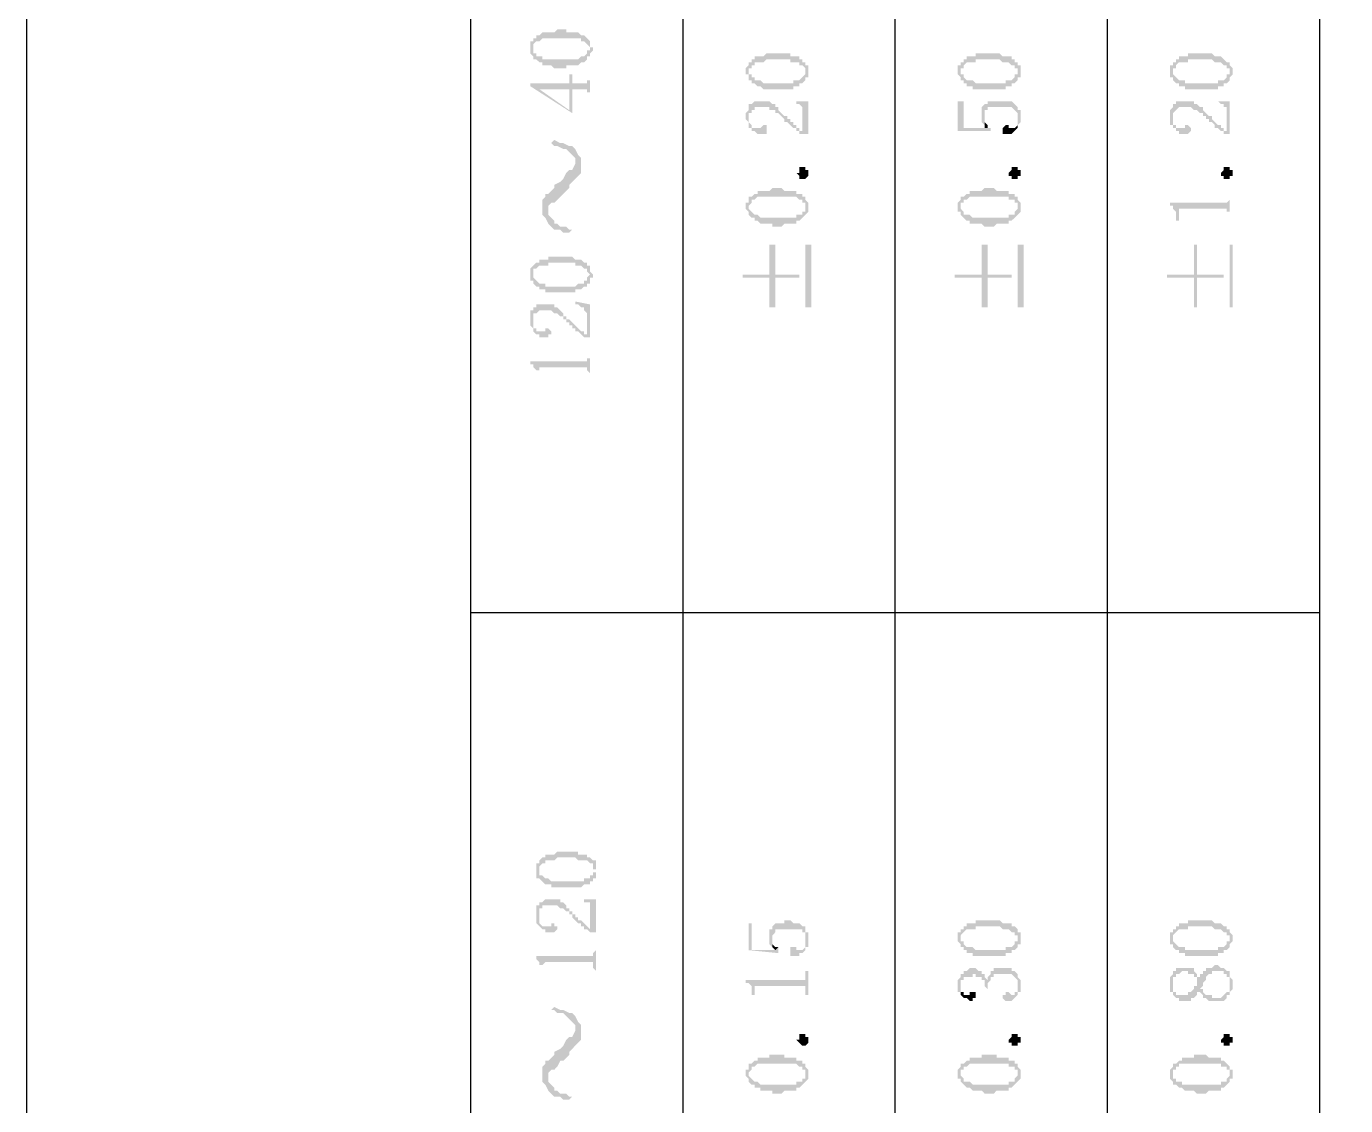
# Model space of a CAD drawing. Header units: millimetres. Extents: x 7018 to 13530, y 4187 to 5692.
# Drawn here: x 8411.44 to 8431.36, y 5036.59 to 5052.88 of the extents above; entities that cross this region are included whole.
import ezdxf

# ---------------------------------------------------------------- set-up
doc = ezdxf.new("R2010")
doc.units = ezdxf.units.MM

msp = doc.modelspace()

# ---------------------------------------------------------------- hatches: boundary and pattern name
at = {"transparency": 33554559}
for points in [[(8419.048, 5052.563), (8419.048, 5052.518), (8419.048, 5052.472), (8419.048, 5052.472), (8419.093, 5052.427), (8419.093, 5052.563), (8419.093, 5052.608), (8419.093, 5052.608), (8419.138, 5052.653), (8419.184, 5052.653), (8419.229, 5052.698), (8419.815, 5052.698), (8419.815, 5052.653), (8419.86, 5052.653), (8419.906, 5052.608), (8419.906, 5052.608), (8419.951, 5052.563), (8419.951, 5052.653), (8419.906, 5052.698), (8419.906, 5052.698), (8419.86, 5052.743), (8419.815, 5052.743), (8419.77, 5052.788), (8419.59, 5052.788), (8419.59, 5052.833), (8419.454, 5052.833), (8419.409, 5052.788), (8419.229, 5052.788), (8419.184, 5052.743), (8419.138, 5052.743), (8419.138, 5052.698), (8419.093, 5052.698), (8419.093, 5052.653), (8419.048, 5052.653), (8419.048, 5052.608)], [(8419.093, 5052.427), (8419.093, 5052.382), (8419.138, 5052.382), (8419.184, 5052.337), (8419.229, 5052.337), (8419.229, 5052.292), (8419.364, 5052.292), (8419.409, 5052.247), (8419.59, 5052.247), (8419.59, 5052.292), (8419.77, 5052.292), (8419.815, 5052.337), (8419.86, 5052.337), (8419.906, 5052.382), (8419.906, 5052.427), (8419.951, 5052.427), (8419.951, 5052.472), (8419.951, 5052.472), (8419.996, 5052.518), (8419.996, 5052.563), (8419.951, 5052.563), (8419.951, 5052.608), (8419.951, 5052.653), (8419.951, 5052.518), (8419.906, 5052.518), (8419.906, 5052.472), (8419.906, 5052.472), (8419.86, 5052.427), (8419.815, 5052.427), (8419.77, 5052.382), (8419.229, 5052.382), (8419.229, 5052.427), (8419.138, 5052.427), (8419.138, 5052.472), (8419.093, 5052.472), (8419.093, 5052.518), (8419.093, 5052.563)], [(8422.298, 5052.202), (8422.298, 5052.156), (8422.343, 5052.156), (8422.343, 5052.111), (8422.343, 5052.066), (8422.343, 5052.202), (8422.343, 5052.247), (8422.388, 5052.247), (8422.388, 5052.292), (8422.433, 5052.292), (8422.433, 5052.337), (8422.568, 5052.337), (8422.614, 5052.382), (8422.975, 5052.382), (8422.975, 5052.337), (8423.11, 5052.337), (8423.11, 5052.292), (8423.155, 5052.292), (8423.2, 5052.247), (8423.2, 5052.202), (8423.2, 5052.337), (8423.155, 5052.337), (8423.155, 5052.382), (8423.11, 5052.382), (8423.11, 5052.427), (8422.975, 5052.427), (8422.975, 5052.472), (8422.614, 5052.472), (8422.568, 5052.427), (8422.433, 5052.427), (8422.433, 5052.382), (8422.388, 5052.382), (8422.388, 5052.337), (8422.343, 5052.337), (8422.343, 5052.292), (8422.343, 5052.292), (8422.298, 5052.247)], [(8425.502, 5052.202), (8425.502, 5052.156), (8425.502, 5052.156), (8425.547, 5052.111), (8425.547, 5052.066), (8425.547, 5052.202), (8425.547, 5052.247), (8425.592, 5052.247), (8425.592, 5052.292), (8425.592, 5052.292), (8425.637, 5052.337), (8425.773, 5052.337), (8425.773, 5052.382), (8426.134, 5052.382), (8426.179, 5052.337), (8426.269, 5052.337), (8426.314, 5052.292), (8426.36, 5052.292), (8426.36, 5052.247), (8426.405, 5052.247), (8426.405, 5052.202), (8426.405, 5052.337), (8426.36, 5052.337), (8426.36, 5052.382), (8426.314, 5052.382), (8426.314, 5052.427), (8426.179, 5052.427), (8426.134, 5052.472), (8425.773, 5052.472), (8425.773, 5052.427), (8425.637, 5052.427), (8425.637, 5052.382), (8425.592, 5052.382), (8425.592, 5052.337), (8425.547, 5052.337), (8425.547, 5052.292), (8425.502, 5052.292)], [(8428.706, 5052.202), (8428.706, 5052.156), (8428.706, 5052.111), (8428.752, 5052.111), (8428.752, 5052.066), (8428.752, 5052.202), (8428.752, 5052.247), (8428.797, 5052.247), (8428.797, 5052.292), (8428.797, 5052.292), (8428.842, 5052.337), (8428.977, 5052.337), (8428.977, 5052.382), (8429.338, 5052.382), (8429.383, 5052.337), (8429.474, 5052.337), (8429.519, 5052.292), (8429.564, 5052.292), (8429.564, 5052.247), (8429.609, 5052.247), (8429.609, 5052.202), (8429.609, 5052.337), (8429.564, 5052.337), (8429.519, 5052.382), (8429.519, 5052.382), (8429.474, 5052.427), (8429.383, 5052.427), (8429.338, 5052.472), (8428.977, 5052.472), (8428.977, 5052.427), (8428.842, 5052.427), (8428.842, 5052.382), (8428.797, 5052.382), (8428.797, 5052.337), (8428.752, 5052.337), (8428.752, 5052.292), (8428.706, 5052.292)], [(8422.343, 5052.066), (8422.388, 5052.066), (8422.388, 5052.021), (8422.433, 5052.021), (8422.478, 5051.976), (8422.523, 5051.976), (8422.568, 5051.931), (8423.02, 5051.931), (8423.02, 5051.976), (8423.11, 5051.976), (8423.11, 5052.021), (8423.155, 5052.021), (8423.2, 5052.066), (8423.2, 5052.111), (8423.245, 5052.111), (8423.245, 5052.156), (8423.245, 5052.202), (8423.245, 5052.247), (8423.245, 5052.292), (8423.2, 5052.292), (8423.2, 5052.337), (8423.2, 5052.156), (8423.2, 5052.156), (8423.155, 5052.111), (8423.155, 5052.111), (8423.11, 5052.066), (8423.02, 5052.066), (8423.02, 5052.021), (8422.568, 5052.021), (8422.523, 5052.066), (8422.433, 5052.066), (8422.433, 5052.111), (8422.388, 5052.111), (8422.388, 5052.156), (8422.343, 5052.156), (8422.343, 5052.202)], [(8425.547, 5052.066), (8425.592, 5052.066), (8425.592, 5052.021), (8425.637, 5052.021), (8425.637, 5051.976), (8425.728, 5051.976), (8425.728, 5051.931), (8426.224, 5051.931), (8426.224, 5051.976), (8426.314, 5051.976), (8426.314, 5052.021), (8426.36, 5052.021), (8426.405, 5052.066), (8426.405, 5052.111), (8426.45, 5052.111), (8426.45, 5052.156), (8426.45, 5052.202), (8426.45, 5052.247), (8426.45, 5052.292), (8426.405, 5052.292), (8426.405, 5052.337), (8426.405, 5052.156), (8426.36, 5052.156), (8426.36, 5052.111), (8426.36, 5052.111), (8426.314, 5052.066), (8426.224, 5052.066), (8426.224, 5052.021), (8425.773, 5052.021), (8425.728, 5052.066), (8425.637, 5052.066), (8425.592, 5052.111), (8425.592, 5052.156), (8425.547, 5052.156), (8425.547, 5052.202)], [(8428.752, 5052.066), (8428.752, 5052.066), (8428.797, 5052.021), (8428.842, 5052.021), (8428.842, 5051.976), (8428.932, 5051.976), (8428.932, 5051.931), (8429.429, 5051.931), (8429.429, 5051.976), (8429.519, 5051.976), (8429.519, 5052.021), (8429.564, 5052.021), (8429.609, 5052.066), (8429.609, 5052.111), (8429.609, 5052.111), (8429.654, 5052.156), (8429.654, 5052.202), (8429.654, 5052.247), (8429.654, 5052.247), (8429.609, 5052.292), (8429.609, 5052.337), (8429.609, 5052.156), (8429.564, 5052.156), (8429.564, 5052.111), (8429.564, 5052.111), (8429.519, 5052.066), (8429.429, 5052.066), (8429.429, 5052.021), (8428.932, 5052.021), (8428.932, 5052.066), (8428.842, 5052.066), (8428.797, 5052.111), (8428.797, 5052.111), (8428.752, 5052.156), (8428.752, 5052.202)], [(8419.048, 5052.021), (8419.048, 5051.976), (8419.68, 5051.57), (8419.68, 5051.931), (8419.906, 5051.931), (8419.906, 5051.886), (8419.951, 5051.886), (8419.951, 5051.795), (8419.951, 5052.156), (8419.951, 5052.066), (8419.906, 5052.066), (8419.906, 5052.021), (8419.68, 5052.021), (8419.68, 5052.156), (8419.635, 5052.156), (8419.635, 5051.615), (8419.184, 5051.931), (8419.184, 5051.931)], [(8419.048, 5052.021), (8419.184, 5051.931), (8419.635, 5051.931), (8419.635, 5051.615), (8419.635, 5052.021)], [(8422.298, 5051.525), (8422.298, 5051.48), (8422.298, 5051.48), (8422.343, 5051.434), (8422.343, 5051.389), (8422.343, 5051.525), (8422.343, 5051.57), (8422.388, 5051.57), (8422.388, 5051.615), (8422.433, 5051.615), (8422.433, 5051.66), (8422.659, 5051.66), (8422.659, 5051.615), (8422.749, 5051.615), (8422.749, 5051.57), (8422.794, 5051.57), (8422.839, 5051.525), (8422.839, 5051.525), (8422.884, 5051.48), (8422.884, 5051.434), (8422.929, 5051.434), (8422.975, 5051.389), (8422.975, 5051.389), (8423.02, 5051.344), (8423.065, 5051.344), (8423.065, 5051.299), (8423.11, 5051.299), (8423.11, 5051.254), (8423.155, 5051.254), (8423.155, 5051.299), (8423.11, 5051.299), (8423.11, 5051.344), (8423.065, 5051.344), (8423.065, 5051.389), (8423.02, 5051.389), (8423.02, 5051.434), (8422.975, 5051.434), (8422.975, 5051.48), (8422.929, 5051.48), (8422.929, 5051.525), (8422.884, 5051.525), (8422.839, 5051.57), (8422.839, 5051.57), (8422.794, 5051.615), (8422.794, 5051.66), (8422.749, 5051.66), (8422.749, 5051.705), (8422.704, 5051.705), (8422.659, 5051.75), (8422.433, 5051.75), (8422.388, 5051.705), (8422.343, 5051.705), (8422.343, 5051.66), (8422.343, 5051.615), (8422.343, 5051.615), (8422.298, 5051.57)], [(8423.02, 5051.75), (8423.065, 5051.75), (8423.065, 5051.705), (8423.11, 5051.705), (8423.155, 5051.66), (8423.155, 5051.254), (8423.245, 5051.254), (8423.245, 5051.75)], [(8425.502, 5051.75), (8425.502, 5051.299), (8425.998, 5051.299), (8425.998, 5051.344), (8425.592, 5051.344), (8425.592, 5051.75)], [(8425.863, 5051.525), (8425.863, 5051.48), (8425.863, 5051.434), (8425.863, 5051.434), (8425.908, 5051.389), (8425.908, 5051.525), (8425.908, 5051.57), (8425.908, 5051.615), (8425.953, 5051.615), (8425.953, 5051.66), (8426.314, 5051.66), (8426.36, 5051.615), (8426.36, 5051.615), (8426.405, 5051.57), (8426.405, 5051.389), (8426.405, 5051.389), (8426.45, 5051.434), (8426.45, 5051.48), (8426.45, 5051.57), (8426.45, 5051.615), (8426.405, 5051.615), (8426.405, 5051.66), (8426.405, 5051.66), (8426.36, 5051.705), (8426.36, 5051.705), (8426.314, 5051.75), (8425.953, 5051.75), (8425.953, 5051.705), (8425.908, 5051.705), (8425.863, 5051.66), (8425.863, 5051.615), (8425.863, 5051.57)], [(8428.706, 5051.525), (8428.706, 5051.48), (8428.706, 5051.389), (8428.752, 5051.389), (8428.752, 5051.525), (8428.752, 5051.57), (8428.752, 5051.57), (8428.797, 5051.615), (8428.797, 5051.615), (8428.842, 5051.66), (8429.022, 5051.66), (8429.067, 5051.615), (8429.113, 5051.615), (8429.158, 5051.57), (8429.203, 5051.57), (8429.203, 5051.525), (8429.248, 5051.525), (8429.248, 5051.48), (8429.293, 5051.48), (8429.293, 5051.434), (8429.338, 5051.434), (8429.383, 5051.389), (8429.383, 5051.344), (8429.429, 5051.344), (8429.474, 5051.299), (8429.519, 5051.299), (8429.519, 5051.254), (8429.564, 5051.254), (8429.564, 5051.299), (8429.519, 5051.299), (8429.519, 5051.344), (8429.474, 5051.344), (8429.474, 5051.389), (8429.429, 5051.389), (8429.383, 5051.434), (8429.383, 5051.434), (8429.338, 5051.48), (8429.338, 5051.525), (8429.293, 5051.525), (8429.248, 5051.57), (8429.248, 5051.57), (8429.203, 5051.615), (8429.203, 5051.66), (8429.158, 5051.66), (8429.113, 5051.705), (8429.067, 5051.705), (8429.067, 5051.75), (8428.797, 5051.75), (8428.797, 5051.705), (8428.752, 5051.705), (8428.752, 5051.66), (8428.752, 5051.66), (8428.706, 5051.615)], [(8429.383, 5051.75), (8429.429, 5051.75), (8429.474, 5051.705), (8429.519, 5051.705), (8429.519, 5051.66), (8429.564, 5051.66), (8429.564, 5051.254), (8429.609, 5051.254), (8429.609, 5051.75)], [(8422.343, 5051.389), (8422.343, 5051.344), (8422.388, 5051.344), (8422.388, 5051.299), (8422.433, 5051.299), (8422.478, 5051.254), (8422.614, 5051.254), (8422.614, 5051.344), (8422.614, 5051.389), (8422.568, 5051.389), (8422.523, 5051.344), (8422.388, 5051.344), (8422.388, 5051.389), (8422.388, 5051.389), (8422.343, 5051.434), (8422.343, 5051.48), (8422.343, 5051.48)], [(8425.908, 5051.389), (8425.908, 5051.344), (8425.953, 5051.344), (8425.953, 5051.389), (8425.953, 5051.389), (8425.908, 5051.434), (8425.908, 5051.48), (8425.908, 5051.525)], [(8426.179, 5051.299), (8426.179, 5051.254), (8426.314, 5051.254), (8426.36, 5051.299), (8426.36, 5051.299), (8426.405, 5051.344), (8426.405, 5051.48), (8426.405, 5051.434), (8426.405, 5051.389), (8426.405, 5051.389), (8426.36, 5051.344), (8426.269, 5051.344), (8426.269, 5051.389), (8426.224, 5051.389), (8426.179, 5051.344), (8426.179, 5051.344)], [(8428.752, 5051.389), (8428.752, 5051.344), (8428.797, 5051.344), (8428.797, 5051.299), (8428.842, 5051.299), (8428.842, 5051.254), (8428.977, 5051.254), (8429.022, 5051.299), (8429.022, 5051.344), (8429.022, 5051.344), (8428.977, 5051.389), (8428.932, 5051.389), (8428.932, 5051.344), (8428.797, 5051.344), (8428.797, 5051.389), (8428.752, 5051.389), (8428.752, 5051.434), (8428.752, 5051.48), (8428.752, 5051.48)], [(8419.364, 5051.118), (8419.409, 5051.073), (8419.454, 5051.073), (8419.545, 5051.028), (8419.59, 5051.028), (8419.635, 5050.983), (8419.635, 5050.983), (8419.68, 5050.938), (8419.725, 5050.893), (8419.725, 5050.577), (8419.725, 5050.577), (8419.77, 5050.622), (8419.815, 5050.667), (8419.815, 5050.893), (8419.77, 5050.938), (8419.725, 5051.028), (8419.725, 5051.028), (8419.68, 5051.073), (8419.635, 5051.073), (8419.545, 5051.118), (8419.499, 5051.118), (8419.409, 5051.164)], [(8419.229, 5050.126), (8419.229, 5050.035), (8419.274, 5049.99), (8419.319, 5049.9), (8419.319, 5050.08), (8419.319, 5050.171), (8419.364, 5050.216), (8419.409, 5050.216), (8419.454, 5050.261), (8419.499, 5050.306), (8419.545, 5050.351), (8419.59, 5050.396), (8419.635, 5050.441), (8419.635, 5050.487), (8419.68, 5050.532), (8419.725, 5050.577), (8419.725, 5050.848), (8419.725, 5050.803), (8419.68, 5050.712), (8419.635, 5050.712), (8419.59, 5050.667), (8419.545, 5050.577), (8419.545, 5050.577), (8419.499, 5050.532), (8419.409, 5050.487), (8419.409, 5050.441), (8419.364, 5050.396), (8419.319, 5050.351), (8419.274, 5050.351), (8419.274, 5050.306), (8419.229, 5050.261), (8419.229, 5050.171)], [(8423.245, 5050.667), (8423.245, 5050.622), (8423.245, 5050.622), (8423.2, 5050.577), (8423.11, 5050.577), (8423.11, 5050.622), (8423.11, 5050.622), (8423.065, 5050.667), (8423.11, 5050.667), (8423.11, 5050.712), (8423.11, 5050.757), (8423.2, 5050.757), (8423.2, 5050.712), (8423.245, 5050.712), (8423.245, 5050.667)], [(8426.45, 5050.667), (8426.45, 5050.622), (8426.405, 5050.622), (8426.405, 5050.577), (8426.314, 5050.577), (8426.314, 5050.622), (8426.269, 5050.622), (8426.269, 5050.667), (8426.269, 5050.667), (8426.314, 5050.712), (8426.314, 5050.757), (8426.405, 5050.757), (8426.405, 5050.712), (8426.45, 5050.712), (8426.45, 5050.667)], [(8429.654, 5050.667), (8429.654, 5050.622), (8429.609, 5050.622), (8429.609, 5050.577), (8429.519, 5050.577), (8429.519, 5050.622), (8429.474, 5050.622), (8429.474, 5050.667), (8429.474, 5050.667), (8429.519, 5050.712), (8429.519, 5050.757), (8429.609, 5050.757), (8429.609, 5050.712), (8429.654, 5050.712), (8429.654, 5050.667)], [(8422.298, 5050.171), (8422.298, 5050.126), (8422.298, 5050.126), (8422.343, 5050.08), (8422.343, 5050.035), (8422.343, 5050.171), (8422.343, 5050.171), (8422.388, 5050.216), (8422.388, 5050.261), (8422.433, 5050.261), (8422.478, 5050.306), (8423.065, 5050.306), (8423.11, 5050.261), (8423.155, 5050.261), (8423.155, 5050.216), (8423.2, 5050.216), (8423.2, 5050.171), (8423.2, 5050.306), (8423.155, 5050.306), (8423.155, 5050.351), (8423.065, 5050.351), (8423.065, 5050.396), (8422.884, 5050.396), (8422.839, 5050.441), (8422.704, 5050.441), (8422.659, 5050.396), (8422.478, 5050.396), (8422.478, 5050.351), (8422.433, 5050.351), (8422.388, 5050.306), (8422.343, 5050.306), (8422.343, 5050.261), (8422.343, 5050.216), (8422.298, 5050.216)], [(8425.502, 5050.171), (8425.502, 5050.126), (8425.502, 5050.08), (8425.547, 5050.08), (8425.547, 5050.035), (8425.547, 5050.171), (8425.547, 5050.216), (8425.592, 5050.216), (8425.592, 5050.261), (8425.637, 5050.261), (8425.683, 5050.306), (8426.269, 5050.306), (8426.269, 5050.261), (8426.36, 5050.261), (8426.36, 5050.216), (8426.405, 5050.216), (8426.405, 5050.171), (8426.405, 5050.306), (8426.36, 5050.306), (8426.36, 5050.351), (8426.269, 5050.351), (8426.269, 5050.396), (8426.089, 5050.396), (8426.044, 5050.441), (8425.908, 5050.441), (8425.863, 5050.396), (8425.683, 5050.396), (8425.683, 5050.351), (8425.637, 5050.351), (8425.592, 5050.306), (8425.547, 5050.306), (8425.547, 5050.261), (8425.547, 5050.261), (8425.502, 5050.216)], [(8422.343, 5050.035), (8422.388, 5049.99), (8422.433, 5049.99), (8422.433, 5049.945), (8422.478, 5049.945), (8422.523, 5049.9), (8422.704, 5049.9), (8422.704, 5049.855), (8422.839, 5049.855), (8422.884, 5049.9), (8423.065, 5049.9), (8423.065, 5049.945), (8423.11, 5049.945), (8423.155, 5049.99), (8423.155, 5049.99), (8423.2, 5050.035), (8423.2, 5050.035), (8423.245, 5050.08), (8423.245, 5050.171), (8423.245, 5050.216), (8423.245, 5050.216), (8423.2, 5050.261), (8423.2, 5050.126), (8423.2, 5050.08), (8423.155, 5050.08), (8423.155, 5050.035), (8423.065, 5050.035), (8423.065, 5049.99), (8422.523, 5049.99), (8422.478, 5050.035), (8422.433, 5050.035), (8422.388, 5050.08), (8422.388, 5050.08), (8422.343, 5050.126), (8422.343, 5050.171)], [(8425.547, 5050.035), (8425.592, 5049.99), (8425.592, 5049.99), (8425.637, 5049.945), (8425.683, 5049.945), (8425.683, 5049.9), (8425.863, 5049.9), (8425.908, 5049.855), (8426.044, 5049.855), (8426.089, 5049.9), (8426.269, 5049.9), (8426.269, 5049.945), (8426.314, 5049.945), (8426.36, 5049.99), (8426.36, 5049.99), (8426.405, 5050.035), (8426.405, 5050.035), (8426.45, 5050.08), (8426.45, 5050.171), (8426.45, 5050.216), (8426.45, 5050.216), (8426.405, 5050.261), (8426.405, 5050.126), (8426.405, 5050.126), (8426.36, 5050.08), (8426.36, 5050.035), (8426.269, 5050.035), (8426.269, 5049.99), (8425.728, 5049.99), (8425.683, 5050.035), (8425.592, 5050.035), (8425.592, 5050.08), (8425.592, 5050.08), (8425.547, 5050.126), (8425.547, 5050.171)], [(8428.706, 5050.216), (8428.706, 5050.171), (8428.752, 5050.171), (8428.752, 5050.126), (8428.752, 5050.126), (8428.797, 5050.08), (8428.797, 5049.945), (8428.842, 5049.945), (8428.842, 5050.08), (8428.842, 5050.126), (8429.564, 5050.126), (8429.564, 5050.08), (8429.609, 5050.08), (8429.609, 5049.945), (8429.609, 5050.351), (8429.609, 5050.261), (8429.609, 5050.261), (8429.564, 5050.216), (8429.519, 5050.216)], [(8419.319, 5049.9), (8419.319, 5049.9), (8419.364, 5049.855), (8419.409, 5049.81), (8419.499, 5049.81), (8419.545, 5049.764), (8419.635, 5049.764), (8419.68, 5049.81), (8419.635, 5049.81), (8419.59, 5049.855), (8419.499, 5049.855), (8419.454, 5049.9), (8419.409, 5049.9), (8419.409, 5049.945), (8419.364, 5049.99), (8419.319, 5050.035), (8419.319, 5050.08)], [(8422.252, 5049.133), (8422.252, 5049.088), (8422.659, 5049.088), (8422.659, 5048.636), (8422.749, 5048.636), (8422.749, 5049.088), (8423.11, 5049.088), (8423.11, 5049.133), (8422.749, 5049.133), (8422.749, 5049.584), (8422.659, 5049.584), (8422.659, 5049.133)], [(8423.291, 5048.636), (8423.291, 5049.584), (8423.2, 5049.584), (8423.2, 5048.636)], [(8425.457, 5049.133), (8425.457, 5049.088), (8425.863, 5049.088), (8425.863, 5048.636), (8425.953, 5048.636), (8425.953, 5049.088), (8426.314, 5049.088), (8426.314, 5049.133), (8425.953, 5049.133), (8425.953, 5049.584), (8425.863, 5049.584), (8425.863, 5049.133)], [(8426.495, 5048.636), (8426.495, 5049.584), (8426.405, 5049.584), (8426.405, 5048.636)], [(8428.661, 5049.133), (8428.661, 5049.088), (8429.067, 5049.088), (8429.067, 5048.636), (8429.113, 5048.636), (8429.113, 5049.088), (8429.519, 5049.088), (8429.519, 5049.133), (8429.113, 5049.133), (8429.113, 5049.584), (8429.067, 5049.584), (8429.067, 5049.133)], [(8429.654, 5048.636), (8429.654, 5049.584), (8429.609, 5049.584), (8429.609, 5048.636)], [(8419.048, 5049.133), (8419.048, 5049.088), (8419.048, 5049.042), (8419.093, 5049.042), (8419.093, 5048.997), (8419.093, 5049.133), (8419.093, 5049.178), (8419.093, 5049.223), (8419.138, 5049.223), (8419.184, 5049.268), (8419.319, 5049.268), (8419.319, 5049.313), (8419.725, 5049.313), (8419.725, 5049.268), (8419.815, 5049.268), (8419.86, 5049.223), (8419.906, 5049.223), (8419.906, 5049.178), (8419.906, 5049.178), (8419.951, 5049.133), (8419.951, 5049.268), (8419.906, 5049.268), (8419.906, 5049.313), (8419.86, 5049.313), (8419.815, 5049.358), (8419.725, 5049.358), (8419.68, 5049.403), (8419.319, 5049.403), (8419.319, 5049.358), (8419.184, 5049.358), (8419.184, 5049.313), (8419.138, 5049.313), (8419.093, 5049.268), (8419.093, 5049.268), (8419.048, 5049.223), (8419.048, 5049.178), (8419.048, 5049.178)], [(8419.093, 5048.997), (8419.093, 5048.997), (8419.138, 5048.952), (8419.184, 5048.952), (8419.184, 5048.907), (8419.274, 5048.907), (8419.274, 5048.862), (8419.725, 5048.862), (8419.725, 5048.907), (8419.815, 5048.907), (8419.86, 5048.952), (8419.906, 5048.952), (8419.906, 5048.997), (8419.951, 5048.997), (8419.951, 5049.042), (8419.951, 5049.088), (8419.996, 5049.088), (8419.996, 5049.133), (8419.996, 5049.133), (8419.951, 5049.178), (8419.951, 5049.223), (8419.951, 5049.268), (8419.951, 5049.133), (8419.951, 5049.133), (8419.906, 5049.088), (8419.906, 5049.042), (8419.86, 5049.042), (8419.86, 5048.997), (8419.77, 5048.997), (8419.725, 5048.952), (8419.274, 5048.952), (8419.274, 5048.997), (8419.184, 5048.997), (8419.138, 5049.042), (8419.138, 5049.042), (8419.093, 5049.088), (8419.093, 5049.133)], [(8419.048, 5048.456), (8419.048, 5048.411), (8419.048, 5048.365), (8419.048, 5048.365), (8419.093, 5048.32), (8419.093, 5048.456), (8419.093, 5048.501), (8419.093, 5048.546), (8419.138, 5048.546), (8419.184, 5048.591), (8419.364, 5048.591), (8419.409, 5048.546), (8419.454, 5048.546), (8419.499, 5048.501), (8419.545, 5048.501), (8419.545, 5048.456), (8419.59, 5048.456), (8419.59, 5048.411), (8419.635, 5048.411), (8419.635, 5048.365), (8419.68, 5048.365), (8419.68, 5048.32), (8419.725, 5048.32), (8419.725, 5048.275), (8419.77, 5048.275), (8419.815, 5048.23), (8419.815, 5048.23), (8419.86, 5048.185), (8419.906, 5048.185), (8419.906, 5048.23), (8419.86, 5048.23), (8419.86, 5048.275), (8419.815, 5048.275), (8419.77, 5048.32), (8419.77, 5048.32), (8419.725, 5048.365), (8419.725, 5048.365), (8419.68, 5048.411), (8419.68, 5048.411), (8419.635, 5048.456), (8419.59, 5048.456), (8419.59, 5048.501), (8419.545, 5048.501), (8419.545, 5048.546), (8419.499, 5048.591), (8419.499, 5048.591), (8419.454, 5048.636), (8419.409, 5048.636), (8419.409, 5048.681), (8419.138, 5048.681), (8419.138, 5048.636), (8419.093, 5048.636), (8419.093, 5048.591), (8419.048, 5048.591), (8419.048, 5048.546)], [(8419.725, 5048.726), (8419.725, 5048.681), (8419.77, 5048.681), (8419.815, 5048.636), (8419.86, 5048.636), (8419.86, 5048.591), (8419.86, 5048.591), (8419.906, 5048.546), (8419.906, 5048.185), (8419.951, 5048.185), (8419.951, 5048.681)], [(8419.093, 5048.32), (8419.093, 5048.275), (8419.093, 5048.275), (8419.138, 5048.23), (8419.184, 5048.23), (8419.184, 5048.185), (8419.319, 5048.185), (8419.319, 5048.23), (8419.364, 5048.23), (8419.364, 5048.275), (8419.364, 5048.275), (8419.319, 5048.32), (8419.274, 5048.32), (8419.274, 5048.275), (8419.138, 5048.275), (8419.138, 5048.32), (8419.093, 5048.32), (8419.093, 5048.365), (8419.093, 5048.411), (8419.093, 5048.411)], [(8419.048, 5047.824), (8419.048, 5047.779), (8419.093, 5047.779), (8419.093, 5047.734), (8419.093, 5047.734), (8419.138, 5047.688), (8419.138, 5047.643), (8419.138, 5047.598), (8419.138, 5047.688), (8419.184, 5047.688), (8419.184, 5047.734), (8419.906, 5047.734), (8419.906, 5047.688), (8419.906, 5047.688), (8419.951, 5047.643), (8419.951, 5047.598), (8419.951, 5047.959), (8419.951, 5047.869), (8419.906, 5047.869), (8419.906, 5047.824), (8419.86, 5047.824)], [(8419.138, 5040.151), (8419.138, 5040.061), (8419.138, 5040.016), (8419.184, 5040.016), (8419.184, 5040.151), (8419.184, 5040.196), (8419.184, 5040.196), (8419.229, 5040.242), (8419.274, 5040.242), (8419.274, 5040.287), (8419.409, 5040.287), (8419.454, 5040.332), (8419.725, 5040.332), (8419.77, 5040.287), (8419.906, 5040.287), (8419.951, 5040.242), (8419.996, 5040.242), (8419.996, 5040.196), (8419.996, 5040.151), (8420.041, 5040.151), (8420.041, 5040.287), (8419.996, 5040.287), (8419.951, 5040.332), (8419.906, 5040.332), (8419.906, 5040.377), (8419.77, 5040.377), (8419.77, 5040.422), (8419.454, 5040.422), (8419.409, 5040.377), (8419.274, 5040.377), (8419.274, 5040.332), (8419.229, 5040.332), (8419.184, 5040.287), (8419.184, 5040.242), (8419.138, 5040.242), (8419.138, 5040.196)], [(8419.184, 5040.016), (8419.184, 5040.016), (8419.229, 5039.971), (8419.229, 5039.971), (8419.274, 5039.926), (8419.364, 5039.926), (8419.364, 5039.881), (8419.815, 5039.881), (8419.86, 5039.926), (8419.951, 5039.926), (8419.951, 5039.971), (8419.996, 5039.971), (8419.996, 5040.016), (8420.041, 5040.016), (8420.041, 5040.061), (8420.041, 5040.106), (8420.041, 5040.151), (8420.041, 5040.196), (8420.041, 5040.242), (8420.041, 5040.287), (8420.041, 5040.106), (8419.996, 5040.106), (8419.996, 5040.061), (8419.951, 5040.061), (8419.951, 5040.016), (8419.86, 5040.016), (8419.86, 5039.971), (8419.364, 5039.971), (8419.319, 5040.016), (8419.274, 5040.016), (8419.229, 5040.061), (8419.184, 5040.061), (8419.184, 5040.106), (8419.184, 5040.151)], [(8419.138, 5039.474), (8419.138, 5039.429), (8419.138, 5039.339), (8419.138, 5039.339), (8419.184, 5039.429), (8419.184, 5039.519), (8419.184, 5039.565), (8419.229, 5039.565), (8419.229, 5039.61), (8419.454, 5039.61), (8419.499, 5039.565), (8419.545, 5039.565), (8419.59, 5039.519), (8419.635, 5039.519), (8419.635, 5039.474), (8419.68, 5039.474), (8419.68, 5039.429), (8419.68, 5039.429), (8419.725, 5039.384), (8419.725, 5039.384), (8419.77, 5039.339), (8419.815, 5039.339), (8419.815, 5039.294), (8419.86, 5039.294), (8419.86, 5039.249), (8419.906, 5039.249), (8419.951, 5039.204), (8419.996, 5039.204), (8419.951, 5039.249), (8419.951, 5039.249), (8419.906, 5039.294), (8419.906, 5039.294), (8419.86, 5039.339), (8419.86, 5039.339), (8419.815, 5039.384), (8419.77, 5039.384), (8419.77, 5039.429), (8419.725, 5039.429), (8419.725, 5039.474), (8419.68, 5039.474), (8419.68, 5039.519), (8419.635, 5039.519), (8419.635, 5039.565), (8419.59, 5039.565), (8419.59, 5039.61), (8419.59, 5039.61), (8419.545, 5039.655), (8419.499, 5039.655), (8419.499, 5039.7), (8419.274, 5039.7), (8419.229, 5039.655), (8419.184, 5039.655), (8419.184, 5039.61), (8419.138, 5039.61), (8419.138, 5039.565)], [(8419.815, 5039.7), (8419.86, 5039.7), (8419.86, 5039.655), (8419.951, 5039.655), (8419.951, 5039.61), (8419.951, 5039.249), (8419.996, 5039.204), (8420.041, 5039.204), (8420.041, 5039.7)], [(8419.138, 5039.339), (8419.184, 5039.294), (8419.184, 5039.294), (8419.229, 5039.249), (8419.274, 5039.249), (8419.274, 5039.204), (8419.409, 5039.204), (8419.454, 5039.249), (8419.454, 5039.294), (8419.409, 5039.294), (8419.409, 5039.339), (8419.364, 5039.339), (8419.364, 5039.294), (8419.229, 5039.294), (8419.184, 5039.339), (8419.184, 5039.429), (8419.184, 5039.429)], [(8422.343, 5039.339), (8422.343, 5038.933), (8422.794, 5038.888), (8422.794, 5038.933), (8422.794, 5038.978), (8422.749, 5038.933), (8422.388, 5038.933), (8422.388, 5039.339)], [(8422.659, 5039.158), (8422.659, 5039.068), (8422.659, 5039.023), (8422.659, 5039.023), (8422.704, 5038.978), (8422.704, 5039.113), (8422.704, 5039.158), (8422.704, 5039.158), (8422.749, 5039.204), (8422.749, 5039.249), (8423.155, 5039.249), (8423.155, 5039.204), (8423.2, 5039.204), (8423.2, 5039.158), (8423.2, 5039.113), (8423.2, 5038.978), (8423.245, 5038.978), (8423.245, 5039.023), (8423.245, 5039.113), (8423.245, 5039.158), (8423.245, 5039.204), (8423.2, 5039.204), (8423.2, 5039.249), (8423.2, 5039.294), (8423.155, 5039.294), (8423.11, 5039.339), (8423.02, 5039.339), (8422.975, 5039.384), (8422.884, 5039.384), (8422.884, 5039.339), (8422.749, 5039.339), (8422.704, 5039.294), (8422.704, 5039.249), (8422.659, 5039.249), (8422.659, 5039.204)], [(8425.502, 5039.113), (8425.502, 5039.068), (8425.502, 5039.068), (8425.547, 5039.023), (8425.547, 5038.978), (8425.547, 5039.113), (8425.547, 5039.158), (8425.547, 5039.158), (8425.592, 5039.204), (8425.592, 5039.204), (8425.637, 5039.249), (8425.773, 5039.249), (8425.773, 5039.294), (8426.134, 5039.294), (8426.179, 5039.249), (8426.269, 5039.249), (8426.314, 5039.204), (8426.36, 5039.204), (8426.36, 5039.158), (8426.405, 5039.158), (8426.405, 5039.113), (8426.405, 5039.249), (8426.405, 5039.249), (8426.36, 5039.294), (8426.314, 5039.294), (8426.314, 5039.339), (8426.179, 5039.339), (8426.134, 5039.384), (8425.773, 5039.384), (8425.773, 5039.339), (8425.637, 5039.339), (8425.637, 5039.294), (8425.592, 5039.294), (8425.592, 5039.249), (8425.547, 5039.249), (8425.547, 5039.204), (8425.502, 5039.204)], [(8428.706, 5039.113), (8428.706, 5039.068), (8428.706, 5039.023), (8428.752, 5039.023), (8428.752, 5038.978), (8428.752, 5039.113), (8428.752, 5039.158), (8428.752, 5039.158), (8428.797, 5039.204), (8428.797, 5039.204), (8428.842, 5039.249), (8428.977, 5039.249), (8428.977, 5039.294), (8429.338, 5039.294), (8429.383, 5039.249), (8429.474, 5039.249), (8429.519, 5039.204), (8429.564, 5039.204), (8429.564, 5039.158), (8429.609, 5039.158), (8429.609, 5039.113), (8429.609, 5039.249), (8429.564, 5039.249), (8429.564, 5039.294), (8429.519, 5039.294), (8429.474, 5039.339), (8429.383, 5039.339), (8429.338, 5039.384), (8428.977, 5039.384), (8428.977, 5039.339), (8428.842, 5039.339), (8428.842, 5039.294), (8428.797, 5039.294), (8428.797, 5039.249), (8428.752, 5039.249), (8428.752, 5039.204), (8428.706, 5039.204)], [(8422.704, 5038.978), (8422.704, 5038.978), (8422.749, 5038.933), (8422.749, 5038.933), (8422.794, 5038.978), (8422.749, 5038.978), (8422.704, 5039.023), (8422.704, 5039.068), (8422.704, 5039.113)], [(8422.975, 5038.933), (8422.975, 5038.843), (8423.11, 5038.843), (8423.11, 5038.888), (8423.155, 5038.888), (8423.2, 5038.933), (8423.2, 5039.113), (8423.2, 5039.023), (8423.2, 5038.978), (8423.2, 5038.978), (8423.155, 5038.933), (8423.065, 5038.933), (8423.065, 5038.978), (8422.975, 5038.978)], [(8425.547, 5038.978), (8425.592, 5038.978), (8425.592, 5038.933), (8425.637, 5038.933), (8425.637, 5038.888), (8425.728, 5038.888), (8425.728, 5038.843), (8426.224, 5038.843), (8426.224, 5038.888), (8426.314, 5038.888), (8426.314, 5038.933), (8426.36, 5038.933), (8426.405, 5038.978), (8426.405, 5039.023), (8426.45, 5039.023), (8426.45, 5039.068), (8426.45, 5039.113), (8426.45, 5039.158), (8426.45, 5039.204), (8426.405, 5039.204), (8426.405, 5039.249), (8426.405, 5039.113), (8426.405, 5039.068), (8426.36, 5039.068), (8426.36, 5039.023), (8426.36, 5039.023), (8426.314, 5038.978), (8426.224, 5038.978), (8426.224, 5038.933), (8425.773, 5038.933), (8425.728, 5038.978), (8425.637, 5038.978), (8425.592, 5039.023), (8425.592, 5039.068), (8425.547, 5039.068), (8425.547, 5039.113)], [(8428.752, 5038.978), (8428.752, 5038.978), (8428.797, 5038.933), (8428.842, 5038.933), (8428.842, 5038.888), (8428.932, 5038.888), (8428.932, 5038.843), (8429.429, 5038.843), (8429.429, 5038.888), (8429.519, 5038.888), (8429.519, 5038.933), (8429.564, 5038.933), (8429.609, 5038.978), (8429.609, 5039.023), (8429.609, 5039.023), (8429.654, 5039.068), (8429.654, 5039.113), (8429.654, 5039.158), (8429.654, 5039.158), (8429.609, 5039.204), (8429.609, 5039.249), (8429.609, 5039.113), (8429.609, 5039.068), (8429.564, 5039.068), (8429.564, 5039.023), (8429.564, 5039.023), (8429.519, 5038.978), (8429.429, 5038.978), (8429.429, 5038.933), (8428.932, 5038.933), (8428.932, 5038.978), (8428.842, 5038.978), (8428.797, 5039.023), (8428.797, 5039.023), (8428.752, 5039.068), (8428.752, 5039.113)], [(8419.138, 5038.843), (8419.138, 5038.797), (8419.138, 5038.797), (8419.184, 5038.752), (8419.184, 5038.707), (8419.229, 5038.707), (8419.229, 5038.572), (8419.229, 5038.707), (8419.229, 5038.707), (8419.274, 5038.752), (8419.996, 5038.752), (8419.996, 5038.707), (8419.996, 5038.662), (8420.041, 5038.617), (8420.041, 5038.572), (8420.041, 5038.978), (8420.041, 5038.933), (8419.996, 5038.888), (8419.996, 5038.843), (8419.951, 5038.843)], [(8428.706, 5038.436), (8428.706, 5038.391), (8428.706, 5038.301), (8428.752, 5038.301), (8428.752, 5038.256), (8428.752, 5038.256), (8428.797, 5038.211), (8428.842, 5038.211), (8428.842, 5038.166), (8429.022, 5038.166), (8429.022, 5038.211), (8429.067, 5038.211), (8429.113, 5038.256), (8429.113, 5038.301), (8429.158, 5038.301), (8429.158, 5038.346), (8429.158, 5038.346), (8429.203, 5038.391), (8429.203, 5038.436), (8429.203, 5038.436), (8429.248, 5038.481), (8429.248, 5038.527), (8429.248, 5038.527), (8429.293, 5038.572), (8429.338, 5038.572), (8429.338, 5038.617), (8429.519, 5038.617), (8429.519, 5038.572), (8429.564, 5038.572), (8429.564, 5038.527), (8429.609, 5038.527), (8429.609, 5038.436), (8429.609, 5038.301), (8429.609, 5038.301), (8429.654, 5038.346), (8429.654, 5038.436), (8429.654, 5038.481), (8429.654, 5038.481), (8429.609, 5038.527), (8429.609, 5038.572), (8429.609, 5038.617), (8429.564, 5038.617), (8429.519, 5038.662), (8429.474, 5038.662), (8429.429, 5038.707), (8429.383, 5038.707), (8429.338, 5038.662), (8429.248, 5038.662), (8429.248, 5038.617), (8429.203, 5038.617), (8429.203, 5038.572), (8429.158, 5038.572), (8429.158, 5038.527), (8429.113, 5038.527), (8429.113, 5038.481), (8429.113, 5038.391), (8429.067, 5038.391), (8429.067, 5038.346), (8429.067, 5038.346), (8429.022, 5038.301), (8428.977, 5038.301), (8428.977, 5038.256), (8428.797, 5038.256), (8428.797, 5038.301), (8428.752, 5038.301), (8428.752, 5038.346), (8428.752, 5038.572), (8428.706, 5038.527)], [(8422.298, 5038.481), (8422.298, 5038.436), (8422.343, 5038.436), (8422.388, 5038.391), (8422.388, 5038.301), (8422.388, 5038.256), (8422.433, 5038.256), (8422.433, 5038.346), (8422.433, 5038.391), (8423.2, 5038.391), (8423.2, 5038.346), (8423.2, 5038.301), (8423.2, 5038.256), (8423.245, 5038.256), (8423.245, 5038.617), (8423.2, 5038.617), (8423.2, 5038.527), (8423.2, 5038.481), (8423.11, 5038.481)], [(8425.502, 5038.391), (8425.502, 5038.301), (8425.547, 5038.301), (8425.547, 5038.391), (8425.547, 5038.436), (8425.547, 5038.481), (8425.592, 5038.481), (8425.592, 5038.527), (8425.728, 5038.527), (8425.728, 5038.572), (8425.773, 5038.572), (8425.773, 5038.527), (8425.863, 5038.527), (8425.863, 5038.481), (8425.908, 5038.481), (8425.908, 5038.436), (8425.908, 5038.391), (8425.908, 5038.391), (8425.953, 5038.346), (8425.953, 5038.391), (8425.953, 5038.436), (8425.998, 5038.481), (8425.998, 5038.527), (8426.044, 5038.527), (8426.044, 5038.572), (8426.314, 5038.572), (8426.36, 5038.527), (8426.36, 5038.527), (8426.405, 5038.481), (8426.405, 5038.436), (8426.405, 5038.391), (8426.405, 5038.572), (8426.405, 5038.572), (8426.36, 5038.617), (8426.314, 5038.617), (8426.314, 5038.662), (8426.044, 5038.662), (8426.044, 5038.617), (8425.998, 5038.617), (8425.998, 5038.572), (8425.998, 5038.572), (8425.953, 5038.527), (8425.953, 5038.481), (8425.953, 5038.481), (8425.908, 5038.527), (8425.908, 5038.572), (8425.863, 5038.572), (8425.863, 5038.617), (8425.818, 5038.617), (8425.773, 5038.662), (8425.683, 5038.662), (8425.637, 5038.617), (8425.592, 5038.617), (8425.592, 5038.572), (8425.547, 5038.572), (8425.547, 5038.527), (8425.547, 5038.527), (8425.502, 5038.481), (8425.502, 5038.436)], [(8426.179, 5038.211), (8426.179, 5038.211), (8426.224, 5038.166), (8426.314, 5038.166), (8426.36, 5038.211), (8426.36, 5038.211), (8426.405, 5038.256), (8426.405, 5038.301), (8426.45, 5038.301), (8426.45, 5038.391), (8426.45, 5038.436), (8426.45, 5038.481), (8426.45, 5038.481), (8426.405, 5038.527), (8426.405, 5038.391), (8426.405, 5038.346), (8426.405, 5038.301), (8426.36, 5038.301), (8426.36, 5038.256), (8426.314, 5038.256), (8426.269, 5038.301), (8426.224, 5038.301), (8426.224, 5038.256), (8426.179, 5038.256)], [(8428.752, 5038.572), (8428.752, 5038.436), (8428.752, 5038.481), (8428.752, 5038.527), (8428.797, 5038.527), (8428.797, 5038.572), (8428.842, 5038.572), (8428.887, 5038.617), (8428.977, 5038.617), (8428.977, 5038.572), (8429.067, 5038.572), (8429.067, 5038.527), (8429.113, 5038.527), (8429.113, 5038.481), (8429.113, 5038.572), (8429.113, 5038.572), (8429.067, 5038.617), (8429.067, 5038.662), (8428.797, 5038.662), (8428.797, 5038.617), (8428.752, 5038.617)], [(8425.547, 5038.301), (8425.547, 5038.256), (8425.547, 5038.256), (8425.592, 5038.211), (8425.637, 5038.211), (8425.683, 5038.166), (8425.728, 5038.166), (8425.728, 5038.211), (8425.773, 5038.211), (8425.773, 5038.256), (8425.773, 5038.301), (8425.683, 5038.301), (8425.683, 5038.256), (8425.592, 5038.256), (8425.592, 5038.301), (8425.547, 5038.301), (8425.547, 5038.346), (8425.547, 5038.391)], [(8429.158, 5038.301), (8429.203, 5038.256), (8429.203, 5038.211), (8429.248, 5038.211), (8429.293, 5038.166), (8429.519, 5038.166), (8429.564, 5038.211), (8429.564, 5038.256), (8429.609, 5038.256), (8429.609, 5038.436), (8429.609, 5038.346), (8429.609, 5038.301), (8429.564, 5038.301), (8429.519, 5038.256), (8429.519, 5038.256), (8429.474, 5038.211), (8429.338, 5038.211), (8429.338, 5038.256), (8429.248, 5038.256), (8429.203, 5038.301), (8429.203, 5038.346), (8429.158, 5038.346)], [(8419.364, 5038.03), (8419.409, 5038.03), (8419.454, 5037.985), (8419.545, 5037.985), (8419.59, 5037.94), (8419.635, 5037.895), (8419.635, 5037.895), (8419.68, 5037.85), (8419.725, 5037.804), (8419.725, 5037.489), (8419.725, 5037.489), (8419.77, 5037.534), (8419.815, 5037.579), (8419.815, 5037.804), (8419.77, 5037.85), (8419.725, 5037.94), (8419.725, 5037.94), (8419.68, 5037.985), (8419.635, 5037.985), (8419.545, 5038.03), (8419.499, 5038.03), (8419.409, 5038.075)], [(8419.229, 5037.037), (8419.229, 5036.947), (8419.274, 5036.902), (8419.319, 5036.812), (8419.319, 5036.992), (8419.319, 5037.082), (8419.364, 5037.127), (8419.409, 5037.127), (8419.454, 5037.173), (8419.499, 5037.263), (8419.545, 5037.263), (8419.59, 5037.308), (8419.635, 5037.353), (8419.635, 5037.398), (8419.68, 5037.443), (8419.725, 5037.489), (8419.725, 5037.759), (8419.725, 5037.714), (8419.68, 5037.624), (8419.635, 5037.624), (8419.59, 5037.579), (8419.545, 5037.489), (8419.545, 5037.489), (8419.499, 5037.443), (8419.409, 5037.398), (8419.409, 5037.353), (8419.364, 5037.308), (8419.319, 5037.263), (8419.274, 5037.263), (8419.274, 5037.218), (8419.229, 5037.173), (8419.229, 5037.082)], [(8423.245, 5037.579), (8423.245, 5037.534), (8423.245, 5037.534), (8423.2, 5037.489), (8423.155, 5037.489), (8423.11, 5037.534), (8423.11, 5037.534), (8423.065, 5037.579), (8423.11, 5037.579), (8423.11, 5037.624), (8423.11, 5037.669), (8423.2, 5037.669), (8423.2, 5037.624), (8423.245, 5037.624), (8423.245, 5037.579)], [(8426.45, 5037.579), (8426.45, 5037.534), (8426.405, 5037.534), (8426.405, 5037.489), (8426.314, 5037.489), (8426.314, 5037.534), (8426.269, 5037.534), (8426.269, 5037.579), (8426.269, 5037.579), (8426.314, 5037.624), (8426.314, 5037.669), (8426.405, 5037.669), (8426.405, 5037.624), (8426.45, 5037.624), (8426.45, 5037.579)], [(8429.654, 5037.579), (8429.654, 5037.534), (8429.609, 5037.534), (8429.609, 5037.489), (8429.519, 5037.489), (8429.519, 5037.534), (8429.474, 5037.534), (8429.474, 5037.579), (8429.474, 5037.579), (8429.519, 5037.624), (8429.519, 5037.669), (8429.609, 5037.669), (8429.609, 5037.624), (8429.654, 5037.624), (8429.654, 5037.579)], [(8422.298, 5037.082), (8422.298, 5037.037), (8422.298, 5037.037), (8422.343, 5036.992), (8422.343, 5036.947), (8422.343, 5037.082), (8422.343, 5037.082), (8422.388, 5037.127), (8422.388, 5037.173), (8422.433, 5037.173), (8422.478, 5037.218), (8423.065, 5037.218), (8423.11, 5037.173), (8423.155, 5037.173), (8423.155, 5037.127), (8423.2, 5037.127), (8423.2, 5037.082), (8423.2, 5037.218), (8423.155, 5037.218), (8423.155, 5037.263), (8423.065, 5037.263), (8423.065, 5037.308), (8422.884, 5037.308), (8422.884, 5037.353), (8422.659, 5037.353), (8422.659, 5037.308), (8422.478, 5037.308), (8422.478, 5037.263), (8422.433, 5037.263), (8422.388, 5037.218), (8422.343, 5037.218), (8422.343, 5037.173), (8422.343, 5037.127), (8422.298, 5037.127)], [(8425.502, 5037.082), (8425.502, 5037.037), (8425.502, 5036.992), (8425.547, 5036.992), (8425.547, 5036.947), (8425.547, 5037.082), (8425.547, 5037.127), (8425.592, 5037.127), (8425.592, 5037.173), (8425.637, 5037.173), (8425.683, 5037.218), (8426.269, 5037.218), (8426.269, 5037.173), (8426.36, 5037.173), (8426.36, 5037.127), (8426.405, 5037.127), (8426.405, 5037.082), (8426.405, 5037.218), (8426.36, 5037.218), (8426.36, 5037.263), (8426.269, 5037.263), (8426.269, 5037.308), (8426.089, 5037.308), (8426.089, 5037.353), (8425.863, 5037.353), (8425.863, 5037.308), (8425.683, 5037.308), (8425.683, 5037.263), (8425.637, 5037.263), (8425.592, 5037.218), (8425.547, 5037.218), (8425.547, 5037.173), (8425.547, 5037.173), (8425.502, 5037.127)], [(8428.706, 5037.082), (8428.706, 5037.037), (8428.706, 5036.992), (8428.706, 5036.992), (8428.752, 5036.947), (8428.752, 5037.082), (8428.752, 5037.127), (8428.797, 5037.127), (8428.797, 5037.173), (8428.842, 5037.173), (8428.842, 5037.218), (8429.474, 5037.218), (8429.474, 5037.173), (8429.564, 5037.173), (8429.564, 5037.127), (8429.609, 5037.127), (8429.609, 5037.082), (8429.609, 5037.173), (8429.564, 5037.218), (8429.564, 5037.218), (8429.519, 5037.263), (8429.474, 5037.263), (8429.474, 5037.308), (8429.293, 5037.308), (8429.248, 5037.353), (8429.067, 5037.353), (8429.067, 5037.308), (8428.887, 5037.308), (8428.887, 5037.263), (8428.842, 5037.263), (8428.797, 5037.218), (8428.752, 5037.218), (8428.752, 5037.173), (8428.752, 5037.173), (8428.706, 5037.127)], [(8422.343, 5036.947), (8422.388, 5036.902), (8422.433, 5036.902), (8422.433, 5036.857), (8422.523, 5036.857), (8422.523, 5036.812), (8422.704, 5036.812), (8422.704, 5036.766), (8422.839, 5036.766), (8422.884, 5036.812), (8423.065, 5036.812), (8423.065, 5036.857), (8423.11, 5036.857), (8423.155, 5036.902), (8423.155, 5036.902), (8423.2, 5036.947), (8423.2, 5036.947), (8423.245, 5036.992), (8423.245, 5037.082), (8423.245, 5037.127), (8423.245, 5037.127), (8423.2, 5037.173), (8423.2, 5037.037), (8423.2, 5036.992), (8423.155, 5036.992), (8423.155, 5036.947), (8423.065, 5036.947), (8423.065, 5036.902), (8422.523, 5036.902), (8422.478, 5036.947), (8422.433, 5036.947), (8422.388, 5036.992), (8422.388, 5036.992), (8422.343, 5037.037), (8422.343, 5037.082)], [(8425.547, 5036.947), (8425.592, 5036.902), (8425.592, 5036.902), (8425.637, 5036.857), (8425.683, 5036.857), (8425.728, 5036.812), (8425.863, 5036.812), (8425.908, 5036.766), (8426.044, 5036.766), (8426.089, 5036.812), (8426.269, 5036.812), (8426.269, 5036.857), (8426.314, 5036.857), (8426.36, 5036.902), (8426.36, 5036.902), (8426.405, 5036.947), (8426.405, 5036.947), (8426.45, 5036.992), (8426.45, 5037.082), (8426.45, 5037.127), (8426.45, 5037.127), (8426.405, 5037.173), (8426.405, 5037.037), (8426.405, 5037.037), (8426.36, 5036.992), (8426.36, 5036.947), (8426.269, 5036.947), (8426.269, 5036.902), (8425.728, 5036.902), (8425.683, 5036.947), (8425.592, 5036.947), (8425.592, 5036.992), (8425.592, 5036.992), (8425.547, 5037.037), (8425.547, 5037.082)], [(8428.752, 5036.947), (8428.752, 5036.902), (8428.797, 5036.902), (8428.842, 5036.857), (8428.887, 5036.857), (8428.932, 5036.812), (8429.067, 5036.812), (8429.113, 5036.766), (8429.248, 5036.766), (8429.293, 5036.812), (8429.474, 5036.812), (8429.474, 5036.857), (8429.519, 5036.857), (8429.564, 5036.902), (8429.564, 5036.902), (8429.609, 5036.947), (8429.609, 5036.992), (8429.654, 5036.992), (8429.654, 5037.082), (8429.654, 5037.127), (8429.609, 5037.127), (8429.609, 5037.173), (8429.609, 5037.037), (8429.609, 5037.037), (8429.564, 5036.992), (8429.564, 5036.947), (8429.474, 5036.947), (8429.474, 5036.902), (8428.887, 5036.902), (8428.887, 5036.947), (8428.797, 5036.947), (8428.797, 5036.992), (8428.752, 5036.992), (8428.752, 5037.037), (8428.752, 5037.082)], [(8419.319, 5036.812), (8419.319, 5036.812), (8419.364, 5036.766), (8419.409, 5036.721), (8419.499, 5036.721), (8419.545, 5036.676), (8419.635, 5036.676), (8419.68, 5036.721), (8419.635, 5036.721), (8419.59, 5036.766), (8419.499, 5036.766), (8419.454, 5036.812), (8419.409, 5036.812), (8419.409, 5036.857), (8419.364, 5036.902), (8419.319, 5036.947), (8419.319, 5036.992)]]:
    msp.add_hatch(color=256, dxfattribs=at).paths.add_polyline_path(points)

# ---------------------------------------------------------------- linework, layer by layer
msp.add_line((8418.145, 5242.873), (8418.145, 4956.132))
msp.add_lwpolyline([(8831.439, 4951.873), (8831.439, 5248.873), (8411.439, 5248.873), (8411.439, 4951.873)], close=True)
for points in [[(8430.963, 5242.873), (8430.963, 4956.132)], [(8421.35, 5070.48), (8421.35, 4977.463)], [(8424.554, 5070.48), (8424.554, 4977.463)], [(8427.759, 5070.48), (8427.759, 4977.463)], [(8418.145, 5044.033), (8430.963, 5044.033)]]:
    msp.add_lwpolyline(points)

doc.saveas('drawing.dxf')
